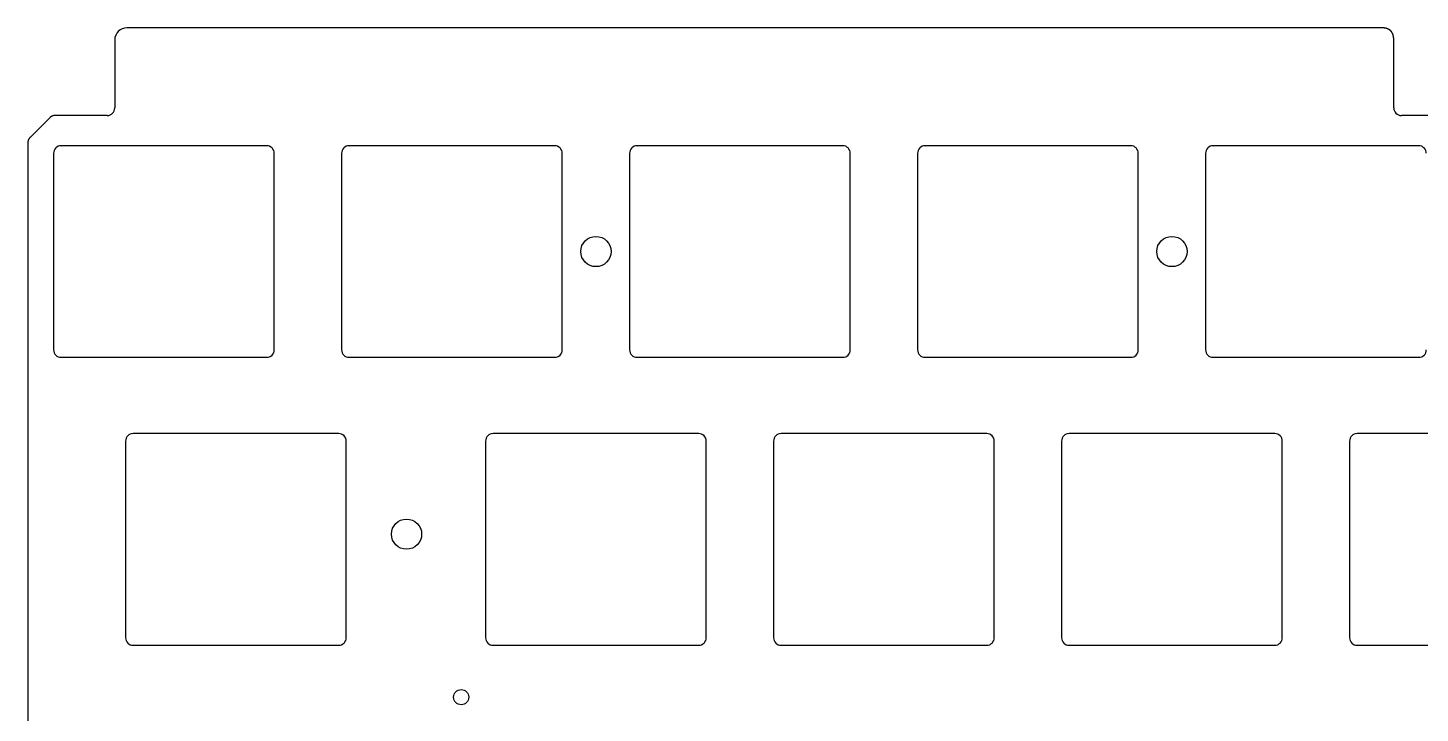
# Model space of a CAD drawing. Header units: millimetres. Extents: x -9 to 276, y -91 to 15.
# Drawn here: x -9 to 83.1, y -30.5 to 14.8 of the extents above; entities that cross this region are included whole.
import ezdxf

# ---------------------------------------------------------------- set-up
doc = ezdxf.new("R2010")
doc.units = ezdxf.units.MM
doc.layers.add('Edge.Cuts', color=53, linetype='CONTINUOUS', true_color=0xc8a339)

msp = doc.modelspace()

# ---------------------------------------------------------------- linework, layer by layer
at = {"layer": 'Edge.Cuts', "linetype": 'CONTINUOUS'}
for p, q in [((80.549147, 14.8), (-2.451, 14.8)), ((80.556639, 14.799982), (80.549147, 14.8)), ((80.567794, 14.79989), (80.556639, 14.799982)), ((80.578832, 14.799719), (80.567794, 14.79989)), ((80.589753, 14.799471), (80.578832, 14.799719)), ((80.600558, 14.799146), (80.589753, 14.799471)), ((80.61125, 14.798746), (80.600558, 14.799146)), ((80.621828, 14.79827), (80.61125, 14.798746)), ((80.632294, 14.797719), (80.621828, 14.79827)), ((80.642649, 14.797096), (80.632294, 14.797719)), ((80.652894, 14.796399), (80.642649, 14.797096)), ((80.66303, 14.79563), (80.652894, 14.796399)), ((80.673058, 14.79479), (80.66303, 14.79563)), ((80.68298, 14.793879), (80.673058, 14.79479)), ((80.692795, 14.792898), (80.68298, 14.793879)), ((80.702507, 14.791848), (80.692795, 14.792898)), ((80.712114, 14.790729), (80.702507, 14.791848)), ((80.721619, 14.789543), (80.712114, 14.790729)), ((80.731022, 14.788289), (80.721619, 14.789543)), ((80.740325, 14.786968), (80.731022, 14.788289)), ((80.749528, 14.785582), (80.740325, 14.786968)), ((80.758632, 14.78413), (80.749528, 14.785582)), ((80.767639, 14.782613), (80.758632, 14.78413)), ((80.776549, 14.781032), (80.767639, 14.782613)), ((80.785364, 14.779387), (80.776549, 14.781032)), ((80.794084, 14.777679), (80.785364, 14.779387)), ((80.80271, 14.775909), (80.794084, 14.777679)), ((80.811244, 14.774076), (80.80271, 14.775909)), ((80.819686, 14.772182), (80.811244, 14.774076)), ((80.828037, 14.770227), (80.819686, 14.772182)), ((80.836299, 14.768212), (80.828037, 14.770227)), ((80.844471, 14.766136), (80.836299, 14.768212)), ((80.852555, 14.764001), (80.844471, 14.766136)), ((80.860552, 14.761806), (80.852555, 14.764001)), ((80.868463, 14.759553), (80.860552, 14.761806)), ((80.876289, 14.757242), (80.868463, 14.759553)), ((80.88403, 14.754872), (80.876289, 14.757242)), ((80.891688, 14.752446), (80.88403, 14.754872)), ((80.899263, 14.749961), (80.891688, 14.752446)), ((80.906756, 14.74742), (80.899263, 14.749961)), ((80.914168, 14.744823), (80.906756, 14.74742)), ((80.9215, 14.742169), (80.914168, 14.744823)), ((80.928753, 14.73946), (80.9215, 14.742169)), ((80.935927, 14.736695), (80.928753, 14.73946)), ((80.943023, 14.733874), (80.935927, 14.736695)), ((-3.251, 14), (-3.251, 9.5)), ((80.950043, 14.730999), (80.943023, 14.733874)), ((80.956987, 14.728069), (80.950043, 14.730999)), ((80.963855, 14.725084), (80.956987, 14.728069)), ((80.970649, 14.722045), (80.963855, 14.725084)), ((80.977368, 14.718951), (80.970649, 14.722045)), ((80.984015, 14.715804), (80.977368, 14.718951)), ((80.99059, 14.712603), (80.984015, 14.715804)), ((80.997093, 14.709348), (80.99059, 14.712603)), ((81.003525, 14.706039), (80.997093, 14.709348)), ((81.009887, 14.702677), (81.003525, 14.706039)), ((81.016179, 14.699261), (81.009887, 14.702677)), ((81.022403, 14.695792), (81.016179, 14.699261)), ((81.028559, 14.69227), (81.022403, 14.695792)), ((81.034647, 14.688695), (81.028559, 14.69227)), ((81.040668, 14.685066), (81.034647, 14.688695)), ((81.046624, 14.681385), (81.040668, 14.685066)), ((81.052513, 14.67765), (81.046624, 14.681385)), ((81.058338, 14.673862), (81.052513, 14.67765)), ((81.064098, 14.67002), (81.058338, 14.673862)), ((81.069795, 14.666125), (81.064098, 14.67002)), ((81.075428, 14.662177), (81.069795, 14.666125)), ((81.080998, 14.658175), (81.075428, 14.662177)), ((81.086507, 14.65412), (81.080998, 14.658175)), ((81.091954, 14.65001), (81.086507, 14.65412)), ((81.09734, 14.645847), (81.091954, 14.65001)), ((81.102665, 14.64163), (81.09734, 14.645847)), ((81.10793, 14.637359), (81.102665, 14.64163)), ((81.113135, 14.633033), (81.10793, 14.637359)), ((81.118281, 14.628652), (81.113135, 14.633033)), ((81.123369, 14.624216), (81.118281, 14.628652)), ((81.128398, 14.619726), (81.123369, 14.624216)), ((81.133369, 14.615179), (81.128398, 14.619726)), ((81.138282, 14.610578), (81.133369, 14.615179)), ((81.143138, 14.60592), (81.138282, 14.610578)), ((81.147938, 14.601206), (81.143138, 14.60592)), ((81.150317, 14.598827), (81.147938, 14.601206)), ((81.152681, 14.596435), (81.150317, 14.598827)), ((81.155031, 14.594028), (81.152681, 14.596435)), ((81.157368, 14.591607), (81.155031, 14.594028)), ((81.15969, 14.589171), (81.157368, 14.591607)), ((81.161999, 14.586722), (81.15969, 14.589171)), ((81.164294, 14.584257), (81.161999, 14.586722)), ((81.166574, 14.581779), (81.164294, 14.584257)), ((81.168841, 14.579285), (81.166574, 14.581779)), ((81.171094, 14.576778), (81.168841, 14.579285)), ((81.173334, 14.574255), (81.171094, 14.576778)), ((81.175559, 14.571718), (81.173334, 14.574255)), ((81.177772, 14.569166), (81.175559, 14.571718)), ((81.17997, 14.566599), (81.177772, 14.569166)), ((81.182155, 14.564018), (81.17997, 14.566599)), ((81.184326, 14.561421), (81.182155, 14.564018)), ((81.186483, 14.55881), (81.184326, 14.561421)), ((81.188627, 14.556184), (81.186483, 14.55881)), ((81.190758, 14.553542), (81.188627, 14.556184)), ((81.192874, 14.550885), (81.190758, 14.553542)), ((81.194978, 14.548213), (81.192874, 14.550885)), ((81.197068, 14.545526), (81.194978, 14.548213)), ((81.199145, 14.542823), (81.197068, 14.545526)), ((81.201207, 14.540106), (81.199145, 14.542823)), ((81.203258, 14.537372), (81.201207, 14.540106)), ((81.205293, 14.534624), (81.203258, 14.537372)), ((81.207317, 14.531859), (81.205293, 14.534624)), ((81.209326, 14.529079), (81.207317, 14.531859)), ((81.211322, 14.526283), (81.209326, 14.529079)), ((81.213305, 14.523472), (81.211322, 14.526283)), ((81.215275, 14.520644), (81.213305, 14.523472)), ((81.21723, 14.517801), (81.215275, 14.520644)), ((81.219174, 14.514941), (81.21723, 14.517801)), ((81.221103, 14.512066), (81.219174, 14.514941)), ((81.22302, 14.509174), (81.221103, 14.512066)), ((81.224922, 14.506267), (81.22302, 14.509174)), ((81.226812, 14.503342), (81.224922, 14.506267)), ((81.228688, 14.500402), (81.226812, 14.503342)), ((81.230552, 14.497444), (81.228688, 14.500402)), ((81.232401, 14.494472), (81.230552, 14.497444)), ((81.234238, 14.491481), (81.232401, 14.494472)), ((81.236061, 14.488475), (81.234238, 14.491481)), ((81.237872, 14.48545), (81.236061, 14.488475)), ((81.239668, 14.482411), (81.237872, 14.48545)), ((81.241452, 14.479352), (81.239668, 14.482411)), ((81.243221, 14.476279), (81.241452, 14.479352)), ((81.244979, 14.473187), (81.243221, 14.476279)), ((81.246722, 14.470079), (81.244979, 14.473187)), ((81.248452, 14.466952), (81.246722, 14.470079)), ((81.250169, 14.46381), (81.248452, 14.466952)), ((81.251873, 14.460648), (81.250169, 14.46381)), ((81.253562, 14.457471), (81.251873, 14.460648)), ((81.25524, 14.454274), (81.253562, 14.457471)), ((81.256903, 14.451062), (81.25524, 14.454274)), ((81.258554, 14.447829), (81.256903, 14.451062)), ((81.26019, 14.444582), (81.258554, 14.447829)), ((81.261814, 14.441313), (81.26019, 14.444582)), ((81.263423, 14.438029), (81.261814, 14.441313)), ((81.26502, 14.434724), (81.263423, 14.438029)), ((81.266602, 14.431405), (81.26502, 14.434724)), ((81.268172, 14.428063), (81.266602, 14.431405)), ((81.269727, 14.424706), (81.268172, 14.428063)), ((81.271271, 14.421328), (81.269727, 14.424706)), ((81.272799, 14.417934), (81.271271, 14.421328)), ((81.274315, 14.414518), (81.272799, 14.417934)), ((81.275815, 14.411087), (81.274315, 14.414518)), ((81.277304, 14.407633), (81.275815, 14.411087)), ((81.278778, 14.404164), (81.277304, 14.407633)), ((81.280239, 14.400672), (81.278778, 14.404164)), ((81.281685, 14.397165), (81.280239, 14.400672)), ((81.283119, 14.393635), (81.281685, 14.397165)), ((81.284538, 14.390089), (81.283119, 14.393635)), ((81.285944, 14.386519), (81.284538, 14.390089)), ((81.287335, 14.382934), (81.285944, 14.386519)), ((81.288713, 14.379326), (81.287335, 14.382934)), ((81.290076, 14.375701), (81.288713, 14.379326)), ((81.291427, 14.372053), (81.290076, 14.375701)), ((81.292762, 14.368388), (81.291427, 14.372053)), ((81.294085, 14.364699), (81.292762, 14.368388)), ((81.295391, 14.360995), (81.294085, 14.364699)), ((81.296686, 14.357265), (81.295391, 14.360995)), ((81.297964, 14.35352), (81.296686, 14.357265)), ((81.29923, 14.34975), (81.297964, 14.35352)), ((81.300481, 14.345963), (81.29923, 14.34975)), ((81.301718, 14.342151), (81.300481, 14.345963)), ((81.30294, 14.338323), (81.301718, 14.342151)), ((81.304148, 14.33447), (81.30294, 14.338323)), ((81.305341, 14.3306), (81.304148, 14.33447)), ((81.306521, 14.326703), (81.305341, 14.3306)), ((81.307684, 14.322791), (81.306521, 14.326703)), ((81.308835, 14.318852), (81.307684, 14.322791)), ((81.309969, 14.314897), (81.308835, 14.318852)), ((81.311091, 14.310914), (81.309969, 14.314897)), ((81.312196, 14.306916), (81.311091, 14.310914)), ((81.313287, 14.302889), (81.312196, 14.306916)), ((81.314363, 14.298847), (81.313287, 14.302889)), ((81.315425, 14.294777), (81.314363, 14.298847)), ((81.31647, 14.29069), (81.315425, 14.294777)), ((81.317502, 14.286575), (81.31647, 14.29069)), ((81.318517, 14.282444), (81.317502, 14.286575)), ((81.319519, 14.278284), (81.318517, 14.282444)), ((81.320504, 14.274107), (81.319519, 14.278284)), ((81.321475, 14.269902), (81.320504, 14.274107)), ((81.32243, 14.265679), (81.321475, 14.269902)), ((81.32337, 14.261428), (81.32243, 14.265679)), ((81.324293, 14.25716), (81.32337, 14.261428)), ((81.325203, 14.252861), (81.324293, 14.25716)), ((81.326095, 14.248546), (81.325203, 14.252861)), ((81.326973, 14.244201), (81.326095, 14.248546)), ((81.327834, 14.239839), (81.326973, 14.244201)), ((81.328681, 14.235447), (81.327834, 14.239839)), ((81.32951, 14.231037), (81.328681, 14.235447)), ((81.330325, 14.226596), (81.32951, 14.231037)), ((81.331123, 14.222139), (81.330325, 14.226596)), ((81.331905, 14.21765), (81.331123, 14.222139)), ((81.33267, 14.213143), (81.331905, 14.21765)), ((81.333421, 14.208605), (81.33267, 14.213143)), ((81.334153, 14.20405), (81.333421, 14.208605)), ((81.334871, 14.199462), (81.334153, 14.20405)), ((81.335571, 14.194857), (81.334871, 14.199462)), ((81.336255, 14.19022), (81.335571, 14.194857)), ((81.336922, 14.185565), (81.336255, 14.19022)), ((81.337573, 14.180877), (81.336922, 14.185565)), ((81.338206, 14.176171), (81.337573, 14.180877)), ((81.338824, 14.171432), (81.338206, 14.176171)), ((81.339423, 14.166676), (81.338824, 14.171432)), ((81.340006, 14.161885), (81.339423, 14.166676)), ((81.340572, 14.157077), (81.340006, 14.161885)), ((81.341121, 14.152235), (81.340572, 14.157077)), ((81.341652, 14.147374), (81.341121, 14.152235)), ((81.342166, 14.142479), (81.341652, 14.147374)), ((81.342662, 14.137566), (81.342166, 14.142479)), ((81.343142, 14.132618), (81.342662, 14.137566)), ((81.343603, 14.127651), (81.343142, 14.132618)), ((81.344047, 14.12265), (81.343603, 14.127651)), ((81.344473, 14.11763), (81.344047, 14.12265)), ((81.344881, 14.112574), (81.344473, 14.11763)), ((81.345271, 14.1075), (81.344881, 14.112574)), ((81.345643, 14.102389), (81.345271, 14.1075)), ((81.345996, 14.09726), (81.345643, 14.102389)), ((81.346332, 14.092095), (81.345996, 14.09726)), ((81.346649, 14.08691), (81.346332, 14.092095)), ((81.346948, 14.081689), (81.346649, 14.08691)), ((81.347228, 14.076449), (81.346948, 14.081689)), ((81.34749, 14.071171), (81.347228, 14.076449)), ((81.347732, 14.065874), (81.34749, 14.071171)), ((81.347956, 14.06054), (81.347732, 14.065874)), ((81.348161, 14.055186), (81.347956, 14.06054)), ((81.348347, 14.049794), (81.348161, 14.055186)), ((81.348514, 14.044383), (81.348347, 14.049794)), ((81.348661, 14.038933), (81.348514, 14.044383)), ((81.34879, 14.033464), (81.348661, 14.038933)), ((81.348898, 14.027956), (81.34879, 14.033464)), ((81.348988, 14.022428), (81.348898, 14.027956)), ((81.349057, 14.016861), (81.348988, 14.022428)), ((81.349107, 14.011274), (81.349057, 14.016861)), ((81.349137, 14.005647), (81.349107, 14.011274)), ((81.349147, 14), (81.349137, 14.005647)), ((81.349147, 9.5), (81.349147, 14)), ((-7.546447, 8.853554), (-8.853554, 7.546447)), ((-7.545946, 8.854054), (-7.546447, 8.853554)), ((-7.541099, 8.858834), (-7.545946, 8.854054)), ((-7.536229, 8.863523), (-7.541099, 8.858834)), ((-7.531338, 8.868123), (-7.536229, 8.863523)), ((-7.526425, 8.872635), (-7.531338, 8.868123)), ((-7.52149, 8.877058), (-7.526425, 8.872635)), ((-7.516533, 8.881395), (-7.52149, 8.877058)), ((-7.511553, 8.885645), (-7.516533, 8.881395)), ((-7.506551, 8.88981), (-7.511553, 8.885645)), ((-7.501526, 8.89389), (-7.506551, 8.88981)), ((-7.496478, 8.897886), (-7.501526, 8.89389)), ((-7.491407, 8.901799), (-7.496478, 8.897886)), ((-7.486313, 8.90563), (-7.491407, 8.901799)), ((-7.481195, 8.909378), (-7.486313, 8.90563)), ((-7.476053, 8.913046), (-7.481195, 8.909378)), ((-7.470887, 8.916632), (-7.476053, 8.913046)), ((-7.465696, 8.920139), (-7.470887, 8.916632)), ((-7.46048, 8.923566), (-7.465696, 8.920139)), ((-7.45524, 8.926914), (-7.46048, 8.923566)), ((-7.449974, 8.930184), (-7.45524, 8.926914)), ((-7.444682, 8.933376), (-7.449974, 8.930184)), ((-7.439363, 8.93649), (-7.444682, 8.933376)), ((-7.434019, 8.939527), (-7.439363, 8.93649)), ((-7.428647, 8.942488), (-7.434019, 8.939527)), ((-7.423248, 8.945373), (-7.428647, 8.942488)), ((-7.417822, 8.948182), (-7.423248, 8.945373)), ((-7.412367, 8.950915), (-7.417822, 8.948182)), ((-7.406884, 8.953574), (-7.412367, 8.950915)), ((-7.401372, 8.956158), (-7.406884, 8.953574)), ((-7.39583, 8.958667), (-7.401372, 8.956158)), ((-7.390258, 8.961102), (-7.39583, 8.958667)), ((-7.384656, 8.963463), (-7.390258, 8.961102)), ((-7.381844, 8.964616), (-7.384656, 8.963463)), ((-7.379024, 8.96575), (-7.381844, 8.964616)), ((-7.376195, 8.966866), (-7.379024, 8.96575)), ((-7.373359, 8.967963), (-7.376195, 8.966866)), ((-7.370515, 8.969043), (-7.373359, 8.967963)), ((-7.367663, 8.970103), (-7.370515, 8.969043)), ((-7.364803, 8.971146), (-7.367663, 8.970103)), ((-7.361935, 8.97217), (-7.364803, 8.971146)), ((-7.359058, 8.973176), (-7.361935, 8.97217)), ((-7.356173, 8.974164), (-7.359058, 8.973176)), ((-7.35328, 8.975133), (-7.356173, 8.974164)), ((-7.350378, 8.976084), (-7.35328, 8.975133)), ((-7.347468, 8.977017), (-7.350378, 8.976084)), ((-7.344549, 8.977931), (-7.347468, 8.977017)), ((-7.341622, 8.978827), (-7.344549, 8.977931)), ((-7.338686, 8.979705), (-7.341622, 8.978827)), ((-7.335741, 8.980565), (-7.338686, 8.979705)), ((-7.332787, 8.981406), (-7.335741, 8.980565)), ((-7.329824, 8.982229), (-7.332787, 8.981406)), ((-7.326853, 8.983034), (-7.329824, 8.982229)), ((-7.323872, 8.98382), (-7.326853, 8.983034)), ((-7.320883, 8.984588), (-7.323872, 8.98382)), ((-7.317883, 8.985338), (-7.320883, 8.984588)), ((-7.314875, 8.98607), (-7.317883, 8.985338)), ((-7.311857, 8.986783), (-7.314875, 8.98607)), ((-7.30883, 8.987478), (-7.311857, 8.986783)), ((-7.305793, 8.988154), (-7.30883, 8.987478)), ((-7.302747, 8.988812), (-7.305793, 8.988154)), ((-7.29969, 8.989452), (-7.302747, 8.988812)), ((-7.296626, 8.990073), (-7.29969, 8.989452)), ((-7.293549, 8.990676), (-7.296626, 8.990073)), ((-7.290465, 8.99126), (-7.293549, 8.990676)), ((-7.287368, 8.991826), (-7.290465, 8.99126)), ((-7.284264, 8.992373), (-7.287368, 8.991826)), ((-7.281147, 8.992902), (-7.284264, 8.992373)), ((-7.278023, 8.993411), (-7.281147, 8.992902)), ((-7.274885, 8.993903), (-7.278023, 8.993411)), ((-7.27174, 8.994376), (-7.274885, 8.993903)), ((-7.268582, 8.99483), (-7.27174, 8.994376)), ((-7.265416, 8.995265), (-7.268582, 8.99483)), ((-7.262236, 8.995681), (-7.265416, 8.995265)), ((-7.259049, 8.996079), (-7.262236, 8.995681)), ((-7.255848, 8.996458), (-7.259049, 8.996079)), ((-7.252639, 8.996817), (-7.255848, 8.996458)), ((-7.249416, 8.997158), (-7.252639, 8.996817)), ((-7.246185, 8.99748), (-7.249416, 8.997158)), ((-7.242939, 8.997783), (-7.246185, 8.99748)), ((-7.239686, 8.998067), (-7.242939, 8.997783)), ((-7.236419, 8.998331), (-7.239686, 8.998067)), ((-7.233143, 8.998576), (-7.236419, 8.998331)), ((-7.229852, 8.998803), (-7.233143, 8.998576)), ((-7.226553, 8.999009), (-7.229852, 8.998803)), ((-7.223239, 8.999197), (-7.226553, 8.999009)), ((-7.219917, 8.999364), (-7.223239, 8.999197)), ((-7.21658, 8.999513), (-7.219917, 8.999364)), ((-7.213234, 8.999642), (-7.21658, 8.999513)), ((-7.209873, 8.999751), (-7.213234, 8.999642)), ((-7.206503, 8.99984), (-7.209873, 8.999751)), ((-7.203117, 8.99991), (-7.206503, 8.99984)), ((-7.199723, 8.99996), (-7.203117, 8.99991)), ((-7.196313, 8.99999), (-7.199723, 8.99996)), ((-7.192894, 9), (-7.196313, 8.99999)), ((-3.751, 9), (-7.192894, 9)), ((90.550147, 9), (81.849147, 9)), ((-8.969968, 7.36803), (-8.972039, 7.362306)), ((-8.967824, 7.373723), (-8.969968, 7.36803)), ((-8.965606, 7.379385), (-8.967824, 7.373723)), ((-8.963314, 7.385015), (-8.965606, 7.379385)), ((-8.96214, 7.387819), (-8.963314, 7.385015)), ((-8.960948, 7.390616), (-8.96214, 7.387819)), ((-8.959737, 7.393405), (-8.960948, 7.390616)), ((-8.958508, 7.396186), (-8.959737, 7.393405)), ((-8.95726, 7.39896), (-8.958508, 7.396186)), ((-8.955994, 7.401727), (-8.95726, 7.39896)), ((-8.954708, 7.404487), (-8.955994, 7.401727)), ((-8.953404, 7.407239), (-8.954708, 7.404487)), ((-8.952081, 7.409985), (-8.953404, 7.407239)), ((-8.95074, 7.412723), (-8.952081, 7.409985)), ((-8.949379, 7.415454), (-8.95074, 7.412723)), ((-8.948, 7.418178), (-8.949379, 7.415454)), ((-8.946602, 7.420896), (-8.948, 7.418178)), ((-8.945185, 7.423606), (-8.946602, 7.420896)), ((-8.943748, 7.42631), (-8.945185, 7.423606)), ((-8.942293, 7.429006), (-8.943748, 7.42631)), ((-8.940818, 7.431697), (-8.942293, 7.429006)), ((-8.939325, 7.43438), (-8.940818, 7.431697)), ((-8.937812, 7.437058), (-8.939325, 7.43438)), ((-8.93628, 7.439727), (-8.937812, 7.437058)), ((-8.934728, 7.442392), (-8.93628, 7.439727)), ((-8.933157, 7.445048), (-8.934728, 7.442392)), ((-8.931567, 7.4477), (-8.933157, 7.445048)), ((-8.929957, 7.450344), (-8.931567, 7.4477)), ((-8.928327, 7.452983), (-8.929957, 7.450344)), ((-8.926678, 7.455614), (-8.928327, 7.452983)), ((-8.925009, 7.45824), (-8.926678, 7.455614)), ((-8.923321, 7.460858), (-8.925009, 7.45824)), ((-8.921611, 7.463472), (-8.923321, 7.460858)), ((-8.919883, 7.466079), (-8.921611, 7.463472)), ((-8.918134, 7.46868), (-8.919883, 7.466079)), ((-8.916366, 7.471274), (-8.918134, 7.46868)), ((-8.914577, 7.473864), (-8.916366, 7.471274)), ((-8.912769, 7.476446), (-8.914577, 7.473864)), ((-8.910939, 7.479024), (-8.912769, 7.476446)), ((-8.90909, 7.481594), (-8.910939, 7.479024)), ((-8.907219, 7.48416), (-8.90909, 7.481594)), ((-8.905329, 7.486718), (-8.907219, 7.48416)), ((-8.903417, 7.489272), (-8.905329, 7.486718)), ((-8.901486, 7.491819), (-8.903417, 7.489272)), ((-8.899532, 7.494361), (-8.901486, 7.491819)), ((-8.897559, 7.496896), (-8.899532, 7.494361)), ((-8.895564, 7.499428), (-8.897559, 7.496896)), ((-8.893549, 7.501951), (-8.895564, 7.499428)), ((-8.891511, 7.504471), (-8.893549, 7.501951)), ((-8.889454, 7.506983), (-8.891511, 7.504471)), ((-8.887374, 7.509492), (-8.889454, 7.506983)), ((-8.885274, 7.511993), (-8.887374, 7.509492)), ((-8.88315, 7.514491), (-8.885274, 7.511993)), ((-8.881007, 7.516981), (-8.88315, 7.514491)), ((-8.87884, 7.519467), (-8.881007, 7.516981)), ((-8.876654, 7.521946), (-8.87884, 7.519467)), ((-8.874443, 7.524422), (-8.876654, 7.521946)), ((-8.872213, 7.526889), (-8.874443, 7.524422)), ((-8.869958, 7.529354), (-8.872213, 7.526889)), ((-8.867683, 7.531811), (-8.869958, 7.529354)), ((-8.865383, 7.534265), (-8.867683, 7.531811)), ((-8.863064, 7.536711), (-8.865383, 7.534265)), ((-8.860719, 7.539155), (-8.863064, 7.536711)), ((-8.858355, 7.54159), (-8.860719, 7.539155)), ((-8.855964, 7.544023), (-8.858355, 7.54159)), ((-8.853554, 7.546447), (-8.855964, 7.544023)), ((-8.999952, 7.200409), (-9, 7.193601)), ((-9, 7.193601), (-9, 7.192893)), ((-9, 7.192893), (-9, -83.39289)), ((-8.999824, 7.207168), (-8.999952, 7.200409)), ((-8.999618, 7.213879), (-8.999824, 7.207168)), ((-8.999334, 7.220543), (-8.999618, 7.213879)), ((-8.998973, 7.227161), (-8.999334, 7.220543)), ((-8.998534, 7.233733), (-8.998973, 7.227161)), ((-8.998018, 7.240259), (-8.998534, 7.233733)), ((-8.997426, 7.246742), (-8.998018, 7.240259)), ((-8.996758, 7.25318), (-8.997426, 7.246742)), ((-8.996014, 7.259575), (-8.996758, 7.25318)), ((-8.995196, 7.265928), (-8.996014, 7.259575)), ((-8.994302, 7.272239), (-8.995196, 7.265928)), ((-8.993333, 7.278509), (-8.994302, 7.272239)), ((-8.992291, 7.284738), (-8.993333, 7.278509)), ((-8.991174, 7.290927), (-8.992291, 7.284738)), ((-8.989983, 7.297077), (-8.991174, 7.290927)), ((-8.988718, 7.303188), (-8.989983, 7.297077)), ((-8.98738, 7.309261), (-8.988718, 7.303188)), ((-8.985968, 7.315297), (-8.98738, 7.309261)), ((-8.984483, 7.321296), (-8.985968, 7.315297)), ((-8.982925, 7.327259), (-8.984483, 7.321296)), ((-8.981294, 7.333186), (-8.982925, 7.327259)), ((-8.979589, 7.339078), (-8.981294, 7.333186)), ((-8.977811, 7.344935), (-8.979589, 7.339078)), ((-8.97596, 7.350759), (-8.977811, 7.344935)), ((-8.974036, 7.356549), (-8.97596, 7.350759)), ((-8.972039, 7.362306), (-8.974036, 7.356549)), ((-7.3, 6.5), (-7.3, -6.5)), ((6.8, 7), (-6.8, 7)), ((7.3, -6.5), (7.3, 6.5)), ((11.75, 6.5), (11.75, -6.5)), ((25.85, 7), (12.25, 7)), ((26.35, -6.5), (26.35, 6.5)), ((30.8, 6.5), (30.8, -6.5)), ((44.9, 7), (31.3, 7)), ((45.4, -6.5), (45.4, 6.5)), ((49.85, 6.5), (49.85, -6.5)), ((63.95, 7), (50.35, 7)), ((64.45, -6.5), (64.45, 6.5)), ((68.9, 6.5), (68.9, -6.5)), ((83, 7), (69.4, 7)), ((-6.8, -7), (6.8, -7)), ((12.25, -7), (25.85, -7)), ((31.3, -7), (44.9, -7)), ((50.35, -7), (63.95, -7)), ((69.4, -7), (83, -7)), ((-2.5375, -12.55), (-2.5375, -25.55)), ((11.5625, -12.05), (-2.0375, -12.05)), ((12.0625, -25.55), (12.0625, -12.55)), ((12.0625, -25.55), (12.0625, -12.55)), ((21.275, -12.55), (21.275, -25.55)), ((35.375, -12.05), (21.775, -12.05)), ((35.875, -25.55), (35.875, -12.55)), ((40.325, -12.55), (40.325, -25.55)), ((54.425, -12.05), (40.825, -12.05)), ((54.925, -25.55), (54.925, -12.55)), ((59.375, -12.55), (59.375, -25.55)), ((73.475, -12.05), (59.875, -12.05)), ((73.975, -25.55), (73.975, -12.55)), ((78.425, -12.55), (78.425, -25.55)), ((92.525, -12.05), (78.925, -12.05)), ((-2.0375, -26.05), (11.5625, -26.05)), ((21.775, -26.05), (35.375, -26.05)), ((40.825, -26.05), (54.425, -26.05)), ((59.875, -26.05), (73.475, -26.05)), ((78.925, -26.05), (92.525, -26.05))]:
    msp.add_line(p, q, dxfattribs=at)
at = {"layer": 'Edge.Cuts'}
for centre, radius in [((28.575, 0), 1), ((66.675, 0), 1), ((16.04875, -18.7), 1), ((19.664362, -29.48484), 0.5)]:
    msp.add_circle(centre, radius, dxfattribs=at)
for centre, radius, start, end in [((-2.451021, 14.000015), 0.799979, -270.00150405, -179.99892568), ((-3.751022, 9.500016), 0.500022, -89.9974791, -0.00183338), ((81.8492, 9.5), 0.5, -180, -90.00607335), ((-6.799999, 6.499999), 0.500001, 90.00011459, 179.99988541), ((6.8, 6.5), 0.5, 0, 90), ((12.25, 6.5), 0.5, 90, 180), ((25.85, 6.5), 0.5, 0, 90), ((31.3, 6.5), 0.5, 90, 180), ((44.9, 6.5), 0.5, 0, 90), ((50.35, 6.5), 0.5, 90, 180), ((63.95, 6.5), 0.5, 0, 90), ((69.4, 6.5), 0.5, 90, 180), ((83, 6.5), 0.5, 0, 90), ((-6.799999, -6.499999), 0.500001, -179.99988541, -90.00011459), ((6.8, -6.5), 0.5, -90, 0), ((12.25, -6.5), 0.5, -180, -90), ((25.85, -6.5), 0.5, -90, 0), ((31.3, -6.5), 0.5, -180, -90), ((44.9, -6.5), 0.5, -90, 0), ((50.35, -6.5), 0.5, -180, -90), ((63.95, -6.5), 0.5, -90, 0), ((69.4, -6.5), 0.5, -180, -90), ((83, -6.5), 0.5, -90, 0), ((-2.037499, -12.550001), 0.500001, 90.00011459, 179.99988541), ((11.5625, -12.55), 0.5, 0, 90), ((21.775, -12.55), 0.5, 90, 180), ((35.375, -12.55), 0.5, 0, 90), ((40.825, -12.55), 0.5, 90, 180), ((54.425, -12.55), 0.5, 0, 90), ((59.875, -12.55), 0.5, 90, 180), ((73.475, -12.55), 0.5, 0, 90), ((78.925, -12.55), 0.5, 90, 180), ((-2.037499, -25.549999), 0.500001, -179.99988541, -90.00011459), ((11.5625, -25.55), 0.5, -90, 0), ((21.775, -25.55), 0.5, -180, -90), ((35.375, -25.55), 0.5, -90, 0), ((40.825, -25.55), 0.5, -180, -90), ((54.425, -25.55), 0.5, -90, 0), ((59.875, -25.55), 0.5, -180, -90), ((73.475, -25.55), 0.5, -90, 0), ((78.925, -25.55), 0.5, -180, -90)]:
    msp.add_arc(centre, radius, start, end, dxfattribs=at)

doc.saveas('drawing.dxf')
